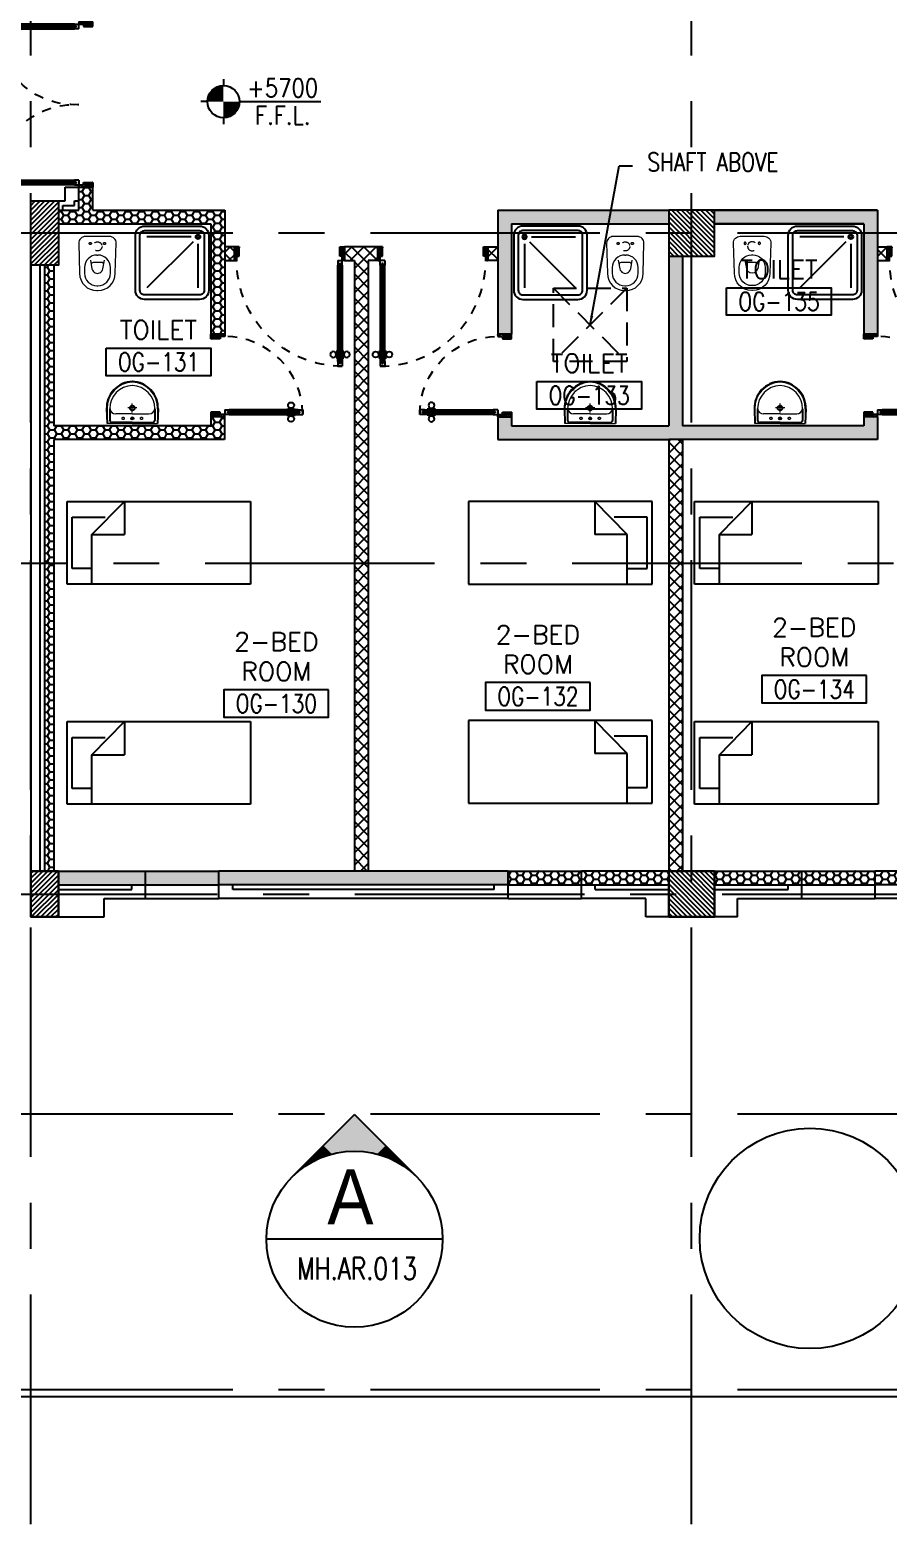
# Model space of a CAD drawing. Extents: x 276011.4 to 276105.3, y 57291.9 to 57371.4.
# Drawn here: x 276062.41 to 276071.76, y 57291.9 to 57308.18 of the extents above; entities that cross this region are included whole.
import ezdxf
from ezdxf.enums import TextEntityAlignment as Align

# ---------------------------------------------------------------- set-up
doc = ezdxf.new("R2010")
doc.units = 0
doc.header["$MEASUREMENT"] = 0
doc.header["$PDMODE"] = 34
for name, pattern in [('2DASHES', [1.7, 0.75, -0.25, 0.1, -0.25, 0.1, -0.25]), ('CENTERX2', [4, 2.5, -0.5, 0.5, -0.5]), ('DASHED', [0.75, 0.5, -0.25]), ('HIDDEN', [0.375, 0.25, -0.125]), ('HIDDEN2', [0.1875, 0.125, -0.0625])]:
    doc.linetypes.add(name, pattern=pattern)
doc.layers.get('0').update_dxf_attribs({"linetype": 'CONTINUOUS'})
doc.layers.get('DEFPOINTS').update_dxf_attribs({"linetype": 'CONTINUOUS'})
for name, color, linetype in [('AX-DIM', 4, 'CONTINUOUS'), ('AXES', 11, 'CENTERX2'), ('COL', 5, 'CONTINUOUS'), ('DOOR', 7, 'CONTINUOUS'), ('FIX', 3, 'CONTINUOUS'), ('FUR', 4, 'CONTINUOUS'), ('HAT', 8, 'CONTINUOUS'), ('IND-ES', 6, 'CONTINUOUS'), ('IND-ES-L', 6, '2DASHES'), ('IND-ES-TXT', 4, 'CONTINUOUS'), ('INSUL', 4, 'CONTINUOUS'), ('LEV-PL', 3, 'CONTINUOUS'), ('RM-BOX', 4, 'CONTINUOUS'), ('RM-NAME', 2, 'CONTINUOUS'), ('RM-NO', 2, 'CONTINUOUS'), ('SEC-MRK', 7, 'CONTINUOUS'), ('SHAFT', 3, 'CONTINUOUS'), ('TXT', 2, 'CONTINUOUS'), ('TXT1', 2, 'CONTINUOUS'), ('WALL', 2, 'CONTINUOUS'), ('WallType', 11, 'CONTINUOUS'), ('WallType2', 3, 'CONTINUOUS'), ('WIN', 3, 'CONTINUOUS')]:
    doc.layers.add(name, color=color, linetype=linetype)
doc.styles.add('ROMANS', font='ROMANS.shx', dxfattribs={"width": 0.6})
doc.styles.add('S', font='ROMANS.SHX')
doc.styles.add('S5', font='simplex.shx', dxfattribs={"width": 0.77})
doc.styles.add('TTXT', font='swisse.ttf', dxfattribs={"width": 0.6})
doc.dimstyles.new('STANDARD in', dxfattribs={"dimtxt": 0.24, "dimasz": 0.1, "dimexe": 0.07, "dimexo": 0.05, "dimgap": 0.05, "dimtad": 1, "dimdec": 0, "dimlfac": 1000, "dimzin": 0, "dimdsep": 46, "dimtxsty": 'ROMANS', "dimblk": 'ARCHTICK', "dimcen": 0.05, "dimdle": 0.05, "dimclrd": 4, "dimclre": 4, "dimclrt": 2, "dimadec": 0, "dimazin": 0, "dimtfac": 1, "dimtdec": 0, "dimtmove": 2, "dimatfit": 3, "dimfxl": 0, "dimtolj": 1, "dimtzin": 0, "dimarcsym": 0})
pattern_1 = [(0, (0, 0), (0.075, 0.04330127), [0.05, -0.1]), (120, (0, 0), (-0.074999999836, 0.043301270284), [0.05, -0.1]), (60, (0, 0), (1.64e-10, 0.086602540284), [-0.1, 0.05])]
pattern_2 = [(45, (0, 0), (-0.066291260736, 0.066291260736), []), (135, (0, 0), (-0.066291260736, -0.066291260736), [])]

# ---------------------------------------------------------------- blocks, each defined once
blk = doc.blocks.new('_ARCHTICK')
at = {"color": 0, "linetype": 'ByBlock', "const_width": 0.15}
blk.add_lwpolyline([(-0.5, -0.5), (0.5, 0.5)], dxfattribs=at)
blk = doc.blocks.new('*D602')
at = {"layer": 'AX-DIM', "color": 4, "lineweight": -2, "ltscale": 0.3}
for p, q in [((276103.265, 57298.513), (276103.985, 57298.513)), ((276103.915, 57298.563), (276103.915, 57293.238)), ((276061.32, 57293.288), (276103.985, 57293.288))]:
    blk.add_line(p, q, dxfattribs=at)
at = {"layer": 'DEFPOINTS', "color": 0, "ltscale": 0.3}
for p in [(276103.215, 57298.513), (276061.27, 57293.288), (276103.915, 57293.288)]:
    blk.add_point(p, dxfattribs=at)
at = {"layer": 'AX-DIM', "color": 4, "lineweight": -2, "ltscale": 0.3, "xscale": 0.1, "yscale": 0.1, "zscale": 0.1}
for p, rotation in [((276103.915, 57298.513), 90), ((276103.915, 57293.288), 270)]:
    blk.add_blockref('_ARCHTICK', p, dxfattribs=dict(at, rotation=rotation))
at = {"layer": 'AX-DIM', "color": 2, "ltscale": 0.3, "insert": (276103.745, 57295.9), "char_height": 0.24, "attachment_point": 5, "rotation": 90, "style": 'ROMANS'}
blk.add_mtext('\\A1;5225', dxfattribs=at)
blk = doc.blocks.new('LEV1')
at = {"layer": 'LEV-PL'}
for p, q in [((0, 245), (0, 175)), ((-175, 0), (-245, 0)), ((175, 0), (1061, 0)), ((0, -175), (0, -245))]:
    blk.add_line(p, q, dxfattribs=at)
at = {"layer": 'LEV-PL', "const_width": 175}
for points in [[(-88, 0, -0.414214), (0, 88, -1)], [(88, 0, -0.414214), (0, -88, -1)]]:
    blk.add_lwpolyline(points, format="xyb", dxfattribs=at)
at = {"layer": 'LEV-PL'}
blk.add_circle((0, 0), 175, dxfattribs=at)
at = {"layer": 'LEV-PL', "color": 4, "style": 'S', "width": 0.85}
for tag, p in [('+0000', (646, 50)), ('F.F.L.', (646, -250))]:
    blk.add_attdef(tag, text='', height=200, dxfattribs=at).set_placement(p, align=Align.CENTER)
blk = doc.blocks.new('*X54')
at = {"color": 0}
for p, q in [((227929, 169910), (228408, 170390)), ((227929, 169963), (228355, 170390)), ((227929, 170017), (228302, 170390)), ((227929, 170070), (228249, 170390)), ((227929, 170123), (228196, 170390)), ((227929, 170176), (228143, 170390)), ((227929, 170229), (228090, 170390)), ((227929, 170282), (228037, 170390)), ((227929, 170335), (227984, 170390)), ((227961, 169890), (228429, 170357)), ((228014, 169890), (228429, 170304)), ((228067, 169890), (228429, 170251)), ((228120, 169890), (228429, 170198)), ((228173, 169890), (228429, 170145)), ((228226, 169890), (228429, 170092)), ((228279, 169890), (228429, 170039)), ((228332, 169890), (228429, 169986)), ((228385, 169890), (228429, 169933))]:
    blk.add_line(p, q, dxfattribs=at)
blk = doc.blocks.new('COL50')
at = {"layer": 'COL'}
blk.add_lwpolyline([(-250, 250), (-250, -250), (250, -250), (250, 250)], close=True, dxfattribs=at)
blk = doc.blocks.new('*X53')
at = {"color": 0}
for p, q in [((227929, 177123), (228395, 177590)), ((227929, 177176), (228342, 177590)), ((227929, 177229), (228289, 177590)), ((227929, 177282), (228236, 177590)), ((227929, 177335), (228183, 177590)), ((227929, 177388), (228130, 177590)), ((227929, 177441), (228077, 177590)), ((227929, 177494), (228024, 177590)), ((227929, 177547), (227971, 177590)), ((227948, 177090), (228429, 177570)), ((228001, 177090), (228429, 177517)), ((228054, 177090), (228429, 177464)), ((228107, 177090), (228429, 177411)), ((228161, 177090), (228429, 177358)), ((228214, 177090), (228429, 177305)), ((228267, 177090), (228429, 177252)), ((228320, 177090), (228429, 177199)), ((228373, 177090), (228429, 177146))]:
    blk.add_line(p, q, dxfattribs=at)
blk = doc.blocks.new('DOOR100')
at = {"layer": 'DOOR', "color": 0, "linetype": 'ByBlock'}
for p, q in [((-82, 1205), (-91, 1205)), ((-91, 1205), (-91, 1140)), ((-82, 1140), (-91, 1140)), ((-75, 1218), (-82, 1218)), ((-82, 1128), (-82, 1218)), ((-82, 1205), (-82, 1140)), ((-25, 1300), (-75, 1300)), ((-75, 1300), (-25, 1300)), ((-75, 1250), (-75, 1300)), ((-58, 1250), (-75, 1250)), ((-42, 1270), (-58, 1270)), ((-58, 1250), (-58, 1270)), ((-42, 1250), (-42, 1270)), ((-25, 1250), (-42, 1250)), ((-25, 1250), (-25, 1300)), ((-25, 1218), (-18, 1218)), ((-18, 1128), (-18, 1218)), ((-18, 1205), (-9, 1205)), ((-18, 1205), (-18, 1140)), ((-18, 1140), (-9, 1140)), ((-9, 1205), (-9, 1140)), ((-75, 1128), (-82, 1128)), ((-25, 1128), (-18, 1128)), ((-75, 200), (-58, 200)), ((-75, 150), (-75, 200)), ((-58, 200), (-58, 180)), ((-58, 180), (-42, 180)), ((-42, 200), (-25, 200)), ((-42, 180), (-42, 200)), ((-25, 200), (-25, 150)), ((-1200, 0), (-1200, 150)), ((-1200, 150), (-1175, 150)), ((-1200, 150), (-1200, 0)), ((-1150, 0), (-1200, 0)), ((-1175, 150), (-1175, 100)), ((-1175, 100), (-1150, 100)), ((-1150, 100), (-1150, 0)), ((-75, 150), (-25, 150)), ((-50, 100), (-50, 0)), ((-25, 100), (-50, 100)), ((-50, 0), (0, 0)), ((0, 150), (-25, 150)), ((-25, 150), (-25, 100)), ((0, 150), (0, 0))]:
    blk.add_line(p, q, dxfattribs=at)
at = {"layer": 'DOOR', "linetype": 'ByBlock'}
for p, q in [((-75, 1250), (-75, 200)), ((-58, 200), (-58, 1250)), ((-42, 200), (-42, 1250)), ((-25, 200), (-25, 1250)), ((0, 0), (0, 150))]:
    blk.add_line(p, q, dxfattribs=at)
at = {"layer": 'DOOR', "color": 9, "linetype": 'ByBlock'}
for p, q in [((-1150, 0), (-1200, 114)), ((-1150, 0), (-1200, 40)), ((-1150, 0), (-1163, 100)), ((-50, 0), (0, 114)), ((-50, 0), (-37, 100)), ((-50, 0), (0, 40))]:
    blk.add_line(p, q, dxfattribs=at)
at = {"layer": 'DOOR', "color": 0, "linetype": 'ByBlock'}
for centre in [(-124, 1173), (24, 1173)]:
    blk.add_circle(centre, 32.4, dxfattribs=at)
at = {"layer": 'DOOR', "linetype": 'HIDDEN', "ltscale": 0.5}
blk.add_arc((-25, 150), 1150, 90, 180.0001, dxfattribs=at)
at = {"layer": 'DOOR', "color": 9, "linetype": 'ByBlock'}
for centre, radius, start, end in [((-1150, 0), 154, 103.7142, 108.8947), ((-1150, 0), 134, 100.72, 111.8402), ((-1150, 0), 94.4, 90, 121.9818), ((-1150, 0), 74.4, 90, 132.2236), ((-1150, 0), 54.4, 90, 156.7926), ((-1150, 0), 34.4, 90, 180), ((-1150, 0), 14.4, 90, 180), ((-50, 0), 94.4, 58.0182, 90), ((-50, 0), 74.4, 47.7764, 90), ((-50, 0), 54.4, 23.2074, 90), ((-50, 0), 34.4, 0, 90), ((-50, 0), 14.4, 0, 90), ((-50, 0), 134, 68.1598, 79.28), ((-50, 0), 114, 64.0838, 77.3774), ((-50, 0), 154, 71.1053, 76.2858)]:
    blk.add_arc(centre, radius, start, end, dxfattribs=at)
blk = doc.blocks.new('DOOR90')
at = {"layer": 'DOOR', "color": 0, "linetype": 'ByBlock'}
for p, q in [((-150, 0), (-150, -25)), ((-150, 0), (0, 0)), ((0, -50), (0, 0)), ((-1000, -25), (-1000, -75)), ((-1000, -75), (-1000, -25)), ((-950, -25), (-1000, -25)), ((-950, -75), (-1000, -75)), ((-970, -42), (-970, -58)), ((-950, -42), (-970, -42)), ((-950, -58), (-970, -58)), ((-950, -25), (-950, -42)), ((-950, -58), (-950, -75)), ((-918, -25), (-918, -18)), ((-828, -18), (-918, -18)), ((-918, -75), (-918, -82)), ((-828, -82), (-918, -82)), ((-905, -18), (-905, -9)), ((-905, -9), (-840, -9)), ((-905, -18), (-840, -18)), ((-905, -82), (-905, -91)), ((-905, -82), (-840, -82)), ((-905, -91), (-840, -91)), ((-840, -18), (-840, -9)), ((-840, -82), (-840, -91)), ((-828, -25), (-828, -18)), ((-828, -75), (-828, -82)), ((-200, -42), (-200, -25)), ((-200, -25), (-150, -25)), ((-180, -42), (-200, -42)), ((-200, -75), (-200, -58)), ((-200, -58), (-180, -58)), ((-150, -75), (-200, -75)), ((-180, -58), (-180, -42)), ((-150, -75), (-150, -25)), ((-150, -25), (-100, -25)), ((-100, -25), (-100, -50)), ((-100, -50), (0, -50)), ((-150, -900), (-150, -875)), ((-150, -875), (-100, -875)), ((0, -900), (-150, -900)), ((-150, -900), (0, -900)), ((-100, -850), (0, -850)), ((-100, -875), (-100, -850)), ((0, -850), (0, -900))]:
    blk.add_line(p, q, dxfattribs=at)
at = {"layer": 'DOOR', "color": 9, "linetype": 'ByBlock'}
for p, q in [((0, -50), (-114, 0)), ((0, -50), (-40, 0)), ((0, -50), (-100, -37)), ((0, -850), (-114, -900)), ((0, -850), (-100, -863)), ((0, -850), (-40, -900))]:
    blk.add_line(p, q, dxfattribs=at)
at = {"layer": 'DOOR', "linetype": 'ByBlock'}
for p, q in [((-200, -25), (-950, -25)), ((-200, -42), (-950, -42)), ((-200, -58), (-950, -58)), ((-950, -75), (-200, -75))]:
    blk.add_line(p, q, dxfattribs=at)
at = {"layer": 'DOOR', "color": 0, "linetype": 'ByBlock'}
for centre in [(-873, 24), (-873, -124)]:
    blk.add_circle(centre, 32.4, dxfattribs=at)
at = {"layer": 'DOOR', "color": 9, "linetype": 'ByBlock'}
for centre, radius, start, end in [((0, -50), 154, 161.1053, 166.2858), ((0, -50), 134, 158.1598, 169.28), ((0, -50), 94.4, 148.0182, 180), ((0, -50), 74.4, 137.7764, 180), ((0, -50), 114, 154.0838, 167.3774), ((0, -50), 54.4, 113.2074, 180), ((0, -50), 34.4, 90, 180), ((0, -50), 14.4, 90, 180), ((0, -850), 154, 193.7142, 198.8947), ((0, -850), 134, 190.72, 201.8402), ((0, -850), 94.4, 180, 211.9818), ((0, -850), 74.4, 180, 222.2236), ((0, -850), 54.4, 180, 246.7926), ((0, -850), 34.4, 180, 270), ((0, -850), 14.4, 180, 270)]:
    blk.add_arc(centre, radius, start, end, dxfattribs=at)
at = {"layer": 'DOOR', "linetype": 'HIDDEN', "ltscale": 0.5}
blk.add_arc((-150, -25), 850, 180, 270, dxfattribs=at)
blk = doc.blocks.new('RM1')
at = {"layer": 'RM-BOX'}
blk.add_lwpolyline([(570, -200), (-570, -200), (-570, -500), (570, -500)], close=True, dxfattribs=at)
at = {"layer": 'RM-NAME', "style": 'ROMANS'}
for tag, p in [('ROOMNAME1', (0, 324)), ('ROOMNAME2', (0, 0))]:
    blk.add_attdef(tag, text='', height=200, dxfattribs=at).set_placement(p, align=Align.MIDDLE)
at = {"layer": 'RM-NO', "style": 'ROMANS', "width": 0.8}
blk.add_attdef('ROOMNO', text='', height=200, dxfattribs=at).set_placement((0, -350), align=Align.MIDDLE)
blk = doc.blocks.new('C11')
at = {"layer": 'HAT'}
h = blk.add_hatch(dxfattribs=at)
h.set_pattern_fill('ANSI31', color=256, scale=300, style=0)
h.set_pattern_definition([(45, (-248556.182, -75061.005), (-26.5165043, 26.5165043), [])])
h.paths.add_polyline_path([(300, 700), (0, 700), (0, 350), (300, 350)])
h.paths.add_polyline_path([(300, 350), (0, 350), (0, 0), (300, 0)])
at = {"layer": 'COL'}
blk.add_lwpolyline([(300, 700), (300, 0), (0, 0), (0, 700)], close=True, dxfattribs=at)
blk = doc.blocks.new('C-300')
at = {"layer": 'HAT', "linetype": 'ByBlock', "ltscale": 0.3}
h = blk.add_hatch(dxfattribs=at)
h.set_pattern_fill('ANSI31', color=8, scale=300, style=0)
h.set_pattern_definition([(45, (-258496.182, -82361.005), (-26.5165043, 26.5165043), [])])
h.paths.add_polyline_path([(300, 500), (0, 500), (0, 250), (300, 250)])
h.paths.add_polyline_path([(300, 250), (0, 250), (0, 0), (300, 0)])
at = {"layer": 'COL'}
blk.add_lwpolyline([(0, 500), (300, 500), (300, 0), (0, 0)], close=True, dxfattribs=at)
blk = doc.blocks.new('A$C272A55A0')
at = {"layer": 'DOOR', "color": 0, "linetype": 'ByBlock'}
for p, q in [((0, 900), (0, 1050)), ((50, 1050), (0, 1050)), ((50, 950), (50, 1050)), ((1750, 950), (1750, 1050)), ((1750, 1050), (1800, 1050)), ((1800, 1050), (1800, 900)), ((0, 900), (25, 900)), ((25, 950), (50, 950)), ((25, 900), (25, 950)), ((75, 900), (25, 900)), ((25, 850), (25, 900)), ((42, 850), (25, 850)), ((58, 870), (42, 870)), ((42, 870), (42, 850)), ((58, 850), (58, 870)), ((75, 850), (58, 850)), ((75, 900), (75, 850)), ((1725, 900), (1775, 900)), ((1725, 900), (1725, 850)), ((1725, 850), (1742, 850)), ((1742, 870), (1758, 870)), ((1742, 850), (1742, 870)), ((1775, 950), (1750, 950)), ((1758, 870), (1758, 850)), ((1758, 850), (1775, 850)), ((1775, 900), (1775, 950)), ((1800, 900), (1775, 900)), ((1775, 850), (1775, 900)), ((1725, 173), (1718, 173)), ((1718, 173), (1718, 83)), ((1775, 173), (1782, 173)), ((1782, 173), (1782, 83)), ((25, 50), (42, 50)), ((25, 50), (25, 0)), ((25, 0), (75, 0)), ((75, 0), (25, 0)), ((42, 50), (42, 30)), ((42, 30), (58, 30)), ((58, 50), (75, 50)), ((58, 50), (58, 30)), ((75, 50), (75, 0)), ((1718, 160), (1709, 160)), ((1709, 95), (1709, 160)), ((1718, 95), (1709, 95)), ((1718, 95), (1718, 160)), ((1725, 83), (1718, 83)), ((1742, 50), (1725, 50)), ((1725, 50), (1725, 0)), ((1775, 0), (1725, 0)), ((1725, 0), (1775, 0)), ((1742, 50), (1742, 30)), ((1758, 30), (1742, 30)), ((1775, 50), (1758, 50)), ((1758, 50), (1758, 30)), ((1775, 83), (1782, 83)), ((1775, 50), (1775, 0)), ((1782, 160), (1791, 160)), ((1782, 95), (1782, 160)), ((1782, 95), (1791, 95)), ((1791, 95), (1791, 160))]:
    blk.add_line(p, q, dxfattribs=at)
at = {"layer": 'DOOR', "color": 9, "linetype": 'ByBlock'}
for p, q in [((50, 1050), (0, 1010)), ((50, 1050), (0, 937)), ((50, 1050), (37, 950)), ((1750, 1050), (1800, 1010)), ((1750, 1050), (1800, 937)), ((1750, 1050), (1763, 950))]:
    blk.add_line(p, q, dxfattribs=at)
at = {"layer": 'DOOR', "linetype": 'ByBlock'}
for p, q in [((25, 850), (25, 50)), ((42, 850), (42, 50)), ((58, 850), (58, 50)), ((75, 50), (75, 850)), ((1725, 50), (1725, 850)), ((1742, 850), (1742, 50)), ((1758, 850), (1758, 50)), ((1775, 850), (1775, 50))]:
    blk.add_line(p, q, dxfattribs=at)
at = {"layer": 'DOOR', "color": 0, "linetype": 'ByBlock'}
for centre in [(1676, 128), (1824, 128)]:
    blk.add_circle(centre, 32.4, dxfattribs=at)
at = {"layer": 'DOOR', "color": 9, "linetype": 'ByBlock'}
for centre, radius, start, end in [((50, 1050), 54.4, 203.2074, 270), ((50, 1050), 74.4, 227.7764, 270), ((50, 1050), 34.4, 180, 270), ((50, 1050), 14.4, 180, 270), ((1750, 1050), 14.4, 270, 0), ((1750, 1050), 34.4, 270, 0), ((1750, 1050), 54.4, 270, 336.7926), ((1750, 1050), 74.4, 270, 312.2236), ((50, 1050), 94.4, 238.0182, 270), ((50, 1050), 114, 244.0838, 257.3774), ((50, 1050), 134, 248.1598, 259.28), ((50, 1050), 154, 251.1053, 256.2858), ((1750, 1050), 94.4, 270, 301.9818), ((1750, 1050), 114, 282.6226, 295.9162), ((1750, 1050), 134, 280.72, 291.8402), ((1750, 1050), 154, 283.7142, 288.8947)]:
    blk.add_arc(centre, radius, start, end, dxfattribs=at)
at = {"layer": 'DOOR', "linetype": 'HIDDEN', "ltscale": 0.5}
for centre, start, end in [((50, 851), 268.3174, 3.2965), ((1750, 851), 176.7035, 271.6826)]:
    blk.add_arc(centre, 851, start, end, dxfattribs=at)
at = {"layer": 'WALL', "linetype": 'ByBlock'}
blk.add_line((1800, 900), (1800, 1050), dxfattribs=at)
blk = doc.blocks.new('LAV1')
at = {"layer": 'FIX', "linetype": 'ByBlock', "ltscale": 0.3}
for p, q in [((-280, 210), (-275, 50)), ((-245, 210), (-245, 85)), ((245, 210), (245, 85)), ((280, 210), (275, 50)), ((0, 60), (-220, 60)), ((0, 60), (220, 60))]:
    blk.add_line(p, q, dxfattribs=at)
at = {"layer": 'FIX', "linetype": 'Continuous', "lineweight": 20}
for p, q in [((-275, 210), (-275, 50)), ((275, 210), (275, 50)), ((0, 50), (-275, 50)), ((0, 50), (-252, 50)), ((0, 155), (-181, 155)), ((0, 155), (181, 155)), ((0, 50), (252, 50)), ((0, 50), (275, 50))]:
    blk.add_line(p, q, dxfattribs=at)
at = {"layer": 'FIX', "linetype": 'DASHED', "lineweight": 20, "ltscale": 0.05}
for p, q in [((50, 220), (-50, 220)), ((0, 170), (0, 270)), ((0, 170), (0, 270))]:
    blk.add_line(p, q, dxfattribs=at)
at = {"layer": 'FIX', "lineweight": 20}
for p, q in [((16, 107), (-15, 107)), ((0, 92), (0, 123))]:
    blk.add_line(p, q, dxfattribs=at)
for centre, radius in [((0, 220), 29.5), ((0, 220), 22.5), ((0, 107), 15.5)]:
    blk.add_circle(centre, radius, dxfattribs=at)
at = {"layer": 'FIX', "linetype": 'HIDDEN', "lineweight": 20, "ltscale": 0.05}
for centre in [(-100, 107), (100, 107)]:
    blk.add_circle(centre, 12.4, dxfattribs=at)
at = {"layer": 'FIX', "linetype": 'ByBlock', "ltscale": 0.3}
for centre, radius, start, end in [((7, 220), 287, 91.3776, 182.0064), ((-7, 220), 287, 357.9936, 88.6224), ((-220, 85), 24.9, 179.7021, 269.9486), ((220, 85), 24.9, 270.0514, 0.2979)]:
    blk.add_arc(centre, radius, start, end, dxfattribs=at)
at = {"layer": 'FIX', "linetype": 'Continuous', "lineweight": 20}
for centre, radius, start, end in [((8, 217), 283, 91.6988, 181.351), ((-8, 217), 283, 358.649, 88.3012), ((8, 212), 253, 91.7328, 180.4884), ((-8, 212), 253, 359.5116, 88.2672), ((-179, 222), 66.9, 190.2006, 268.0786), ((179, 222), 66.9, 271.9214, 349.7994)]:
    blk.add_arc(centre, radius, start, end, dxfattribs=at)
blk = doc.blocks.new('SHR1')
at = {"layer": 'FIX'}
for p, q in [((-196, 196), (-700, 700)), ((-143, 218), (-143, 700)), ((-218, 143), (-700, 143))]:
    blk.add_line(p, q, dxfattribs=at)
for points in [[(-825, 125), (-825, 725, -0.414214), (-725, 825), (-125, 825, -0.414214), (-25, 725), (-25, 125, -0.414214), (-125, 25), (-725, 25, -0.414214)], [(-775, 125), (-775, 725, -0.414214), (-725, 775), (-125, 775, -0.414214), (-75, 725), (-75, 125, -0.414214), (-125, 75), (-725, 75, -0.414214)]]:
    blk.add_lwpolyline(points, format="xyb", close=True, dxfattribs=at)
for radius in [25, 15]:
    blk.add_circle((-143, 143), radius, dxfattribs=at)
blk = doc.blocks.new('WC1')
at = {"layer": 'FIX', "lineweight": 20}
for p, q in [((-210, 204), (-538, 194)), ((-727, 5), (-727, -5)), ((-674, 5), (-674, -5)), ((-534, 24), (-540, 0)), ((-540, 0), (-534, -24)), ((-475, 141), (-538, 141)), ((-395, 76), (-490, 60)), ((-339, 5), (-339, -5)), ((-538, -141), (-475, -141)), ((-490, -60), (-395, -76)), ((-538, -194), (-210, -204))]:
    blk.add_line(p, q, dxfattribs=at)
at = {"layer": 'FIX', "linetype": 'Continuous', "lineweight": 20}
blk.add_line((-420, -47), (-420, 45), dxfattribs=at)
at = {"layer": 'FIX', "lineweight": 20}
blk.add_lwpolyline([(-213, -204), (-210, -204, 0.414214), (-137, -131), (-137, 0), (-137, 131, 0.414214), (-210, 204)], format="xyb", dxfattribs=at)
at = {"layer": 'FIX', "linetype": 'HIDDEN2', "lineweight": 20, "ltscale": 0.3}
blk.add_circle((-245, 0), 49.8, dxfattribs=at)
at = {"layer": 'FIX', "linetype": 'HIDDEN', "lineweight": 20, "ltscale": 0.05}
for centre in [(-213, 78), (-213, -77)]:
    blk.add_circle(centre, 11.6, dxfattribs=at)
at = {"layer": 'FIX', "lineweight": 20}
for centre, radius, start, end in [((-538, 5), 189, 90, 180), ((-538, 5), 136, 90, 180), ((-473, -7), 68.2, 128.9242, 152.8468), ((-464, -18), 82, 108.496, 128.9242), ((-475, 5), 136, 360, 90), ((-538, -5), 189, 180, 270), ((-538, -5), 136, 180, 270), ((-473, 7), 68.2, 207.1532, 231.0758), ((-464, 18), 82, 231.0758, 251.504), ((-475, -5), 136, 270, 0)]:
    blk.add_arc(centre, radius, start, end, dxfattribs=at)
at = {"layer": 'FIX', "linetype": 'Continuous', "lineweight": 20}
for centre, start, end in [((-443, 46), 357.6662, 91.6121), ((-442, -46), 268.3879, 2.3338)]:
    blk.add_arc(centre, 22.3, start, end, dxfattribs=at)
blk = doc.blocks.new('AR1-EL')
at = {"layer": 'IND-ES'}
for q in [(-566, 566), (566, 566)]:
    blk.add_line((0, 1131), q, dxfattribs=at)
for points in [[(0, 800), (0, 1131), (-104, 793), (-221, 910)], [(0, 800), (0, 1131), (104, 793), (221, 910)], [(-207, 773), (-283, 849), (-306, 739), (-349, 782)], [(-104, 793), (-221, 910), (-207, 773), (-283, 849)], [(104, 793), (221, 910), (207, 773), (283, 849)], [(207, 773), (283, 849), (306, 739), (349, 782)], [(-400, 693), (-419, 712), (-487, 634), (-492, 640)], [(-306, 739), (-349, 782), (-400, 693), (-419, 712)], [(306, 739), (349, 782), (400, 693), (419, 712)], [(400, 693), (419, 712), (487, 634), (492, 640)], [(-492, 640), (-487, 634), (-566, 566)], [(492, 640), (487, 634), (566, 566)]]:
    blk.add_solid(points, dxfattribs=at)

msp = doc.modelspace()

# ---------------------------------------------------------------- hatches: boundary and pattern name
at = {"layer": 'WallType', "linetype": 'ByBlock', "ltscale": 0.3}
h = msp.add_hatch(dxfattribs=at)
h.set_pattern_fill('ANSI37', color=256, scale=0.75, style=0)
h.set_pattern_definition(pattern_2)
h.paths.add_polyline_path([(276066.0905, 57302.3629), (276065.9405, 57302.3629), (276065.9405, 57299.0129), (276066.0905, 57299.0129)])
h.paths.add_polyline_path([(276066.0905, 57305.6629), (276066.1967, 57305.6629), (276066.1967, 57305.8129), (276065.8342, 57305.8129), (276065.8342, 57305.6629), (276065.9405, 57305.6629), (276065.9405, 57302.3629), (276066.0905, 57302.3629)])
h.paths.add_polyline_path([(276064.6342, 57305.8129), (276064.528, 57305.8129), (276064.528, 57305.6629), (276064.6342, 57305.6629)])
h.paths.add_polyline_path([(276067.5035, 57305.8129), (276067.3967, 57305.8129), (276067.3967, 57305.6629), (276067.5035, 57305.6629)])
h = msp.add_hatch(dxfattribs=at)
h.set_pattern_fill('ANSI37', color=256, scale=0.75, style=0)
h.set_pattern_definition(pattern_2)
h.paths.add_polyline_path([(276073.203, 57302.3629), (276073.053, 57302.3629), (276073.053, 57299.0129), (276073.203, 57299.0129)])
h.paths.add_polyline_path([(276073.203, 57305.6629), (276073.2155, 57305.6629), (276073.2155, 57305.8129), (276072.9467, 57305.8129), (276072.9467, 57305.6629), (276073.053, 57305.6629), (276073.053, 57302.3629), (276073.203, 57302.3629)])
h.paths.add_polyline_path([(276073.3092, 57305.8129), (276073.2155, 57305.8129), (276073.2155, 57305.6629), (276073.3092, 57305.6629)])
h.paths.add_polyline_path([(276071.7467, 57305.8129), (276071.6405, 57305.8129), (276071.6405, 57305.6629), (276071.7467, 57305.6629)])
h.paths.add_polyline_path([(276074.6155, 57305.8129), (276074.5092, 57305.8129), (276074.5092, 57305.6629), (276074.6155, 57305.6629)])
h = msp.add_hatch(dxfattribs=at)
h.set_pattern_fill('ANSI37', color=256, scale=0.75, style=0)
h.set_pattern_definition(pattern_2)
h.paths.add_polyline_path([(276069.5155, 57303.7129), (276069.3655, 57303.7129), (276069.3655, 57302.3629), (276069.5155, 57302.3629)])
h.paths.add_polyline_path([(276069.5155, 57302.3629), (276069.3655, 57302.3629), (276069.3655, 57299.0129), (276069.5155, 57299.0129)])
at = {"layer": 'WallType2', "linetype": 'ByBlock', "ltscale": 0.3}
h = msp.add_hatch(dxfattribs=at)
h.set_pattern_fill('HONEY', color=256, scale=0.4, style=0)
h.set_pattern_definition(pattern_1)
h.paths.add_polyline_path([(276064.528, 57306.2129), (276063.0905, 57306.2129), (276063.0905, 57306.4629), (276062.9405, 57306.4629), (276062.9405, 57306.2129), (276062.7155, 57306.2129), (276062.7155, 57306.0629), (276064.378, 57306.0629), (276064.378, 57305.9629), (276064.528, 57305.9629)])
h.paths.add_polyline_path([(276064.528, 57305.8129), (276064.528, 57305.9629), (276064.378, 57305.9629), (276064.378, 57304.8629), (276064.528, 57304.8629)])
h = msp.add_hatch(dxfattribs=at)
h.set_pattern_fill('HONEY', color=256, scale=0.4, style=0)
h.set_pattern_definition(pattern_1)
h.paths.add_polyline_path([(276069.6155, 57303.8629), (276069.5155, 57303.8629), (276069.5155, 57305.7129), (276069.3655, 57305.7129), (276069.3655, 57303.8629), (276067.6535, 57303.8629), (276067.6535, 57303.9629), (276067.5035, 57303.9629), (276067.5035, 57303.7129), (276069.3655, 57303.7129), (276069.6155, 57303.7129)])
h.paths.add_polyline_path([(276071.6405, 57303.9629), (276071.4905, 57303.9629), (276071.4905, 57303.8629), (276069.6155, 57303.8629), (276069.6155, 57303.7129), (276071.6405, 57303.7129)])
h.paths.add_polyline_path([(276071.6405, 57305.8129), (276071.6405, 57305.9629), (276071.4905, 57305.9629), (276071.4905, 57304.8629), (276071.6405, 57304.8629)])
h.paths.add_polyline_path([(276071.6405, 57306.2129), (276069.8655, 57306.2129), (276069.8655, 57306.0629), (276071.4905, 57306.0629), (276071.4905, 57305.9629), (276071.6405, 57305.9629)])
h.paths.add_polyline_path([(276069.3655, 57306.2129), (276067.5035, 57306.2129), (276067.5035, 57305.9629), (276067.6535, 57305.9629), (276067.6535, 57306.0629), (276069.3655, 57306.0629)])
h.paths.add_polyline_path([(276067.6535, 57305.9629), (276067.5035, 57305.9629), (276067.5035, 57305.8129), (276067.5035, 57304.8629), (276067.6535, 57304.8629)])
h = msp.add_hatch(dxfattribs=at)
h.set_pattern_fill('HONEY', color=256, scale=0.4, style=0)
h.set_pattern_definition(pattern_1)
h.paths.add_polyline_path([(276064.5275, 57303.9629), (276064.3775, 57303.9629), (276064.3775, 57303.8629), (276062.6655, 57303.8629), (276062.6655, 57305.6129), (276062.5655, 57305.6129), (276062.5655, 57302.3629), (276062.6655, 57302.3629), (276062.6655, 57303.7129), (276064.5275, 57303.7129)])
h = msp.add_hatch(dxfattribs=at)
h.set_pattern_fill('HONEY', color=256, scale=0.4, style=0)
h.set_pattern_definition(pattern_1)
h.paths.add_polyline_path([(276062.6655, 57302.3629), (276062.5655, 57302.3629), (276062.5655, 57299.0129), (276062.6655, 57299.0129)])
h = msp.add_hatch(dxfattribs=at)
h.set_pattern_fill('HONEY', color=256, scale=0.4, style=0)
h.set_pattern_definition(pattern_1)
h.paths.add_polyline_path([(276063.6655, 57299.0129), (276062.7155, 57299.0129), (276062.7155, 57298.8629), (276063.6655, 57298.8629)])
h.paths.add_polyline_path([(276064.4655, 57299.0129), (276063.6655, 57299.0129), (276063.6655, 57298.8629), (276064.4655, 57298.8629)])
h.paths.add_polyline_path([(276067.6155, 57299.0129), (276066.0905, 57299.0129), (276064.4655, 57299.0129), (276064.4655, 57298.8629), (276067.6155, 57298.8629)])
h = msp.add_hatch(dxfattribs=at)
h.set_pattern_fill('HONEY', color=256, scale=0.4, style=0)
h.set_pattern_definition(pattern_1)
h.paths.add_polyline_path([(276068.4155, 57299.0129), (276067.6155, 57299.0129), (276067.6155, 57298.8629), (276068.4155, 57298.8629)])
h = msp.add_hatch(dxfattribs=at)
h.set_pattern_fill('HONEY', color=256, scale=0.4, style=0)
h.set_pattern_definition(pattern_1)
h.paths.add_polyline_path([(276069.3655, 57299.0129), (276068.4155, 57299.0129), (276068.4155, 57298.8629), (276069.3655, 57298.8629)])
h.paths.add_polyline_path([(276070.8155, 57299.0129), (276069.8655, 57299.0129), (276069.8655, 57298.8629), (276070.8155, 57298.8629)])
h = msp.add_hatch(dxfattribs=at)
h.set_pattern_fill('HONEY', color=256, scale=0.4, style=0)
h.set_pattern_definition(pattern_1)
h.paths.add_polyline_path([(276071.6155, 57299.0129), (276070.8155, 57299.0129), (276070.8155, 57298.8629), (276071.6155, 57298.8629)])
h = msp.add_hatch(dxfattribs=at)
h.set_pattern_fill('HONEY', color=256, scale=0.4, style=0)
h.set_pattern_definition(pattern_1)
h.paths.add_polyline_path([(276073.2155, 57299.0129), (276073.053, 57299.0129), (276071.6155, 57299.0129), (276071.6155, 57298.8629), (276073.2155, 57298.8629)])
h.paths.add_polyline_path([(276074.8155, 57299.0129), (276073.2155, 57299.0129), (276073.2155, 57298.8629), (276074.8155, 57298.8629)])

# ---------------------------------------------------------------- linework, layer by layer
at = {"layer": 'AXES'}
for p, q in [((276069.6155, 57291.8986), (276069.6155, 57370.7113)), ((276062.4155, 57291.8986), (276062.4155, 57370.3613)), ((276104.6155, 57305.9629), (276052.5255, 57305.9629)), ((276094.8155, 57302.3629), (276052.5255, 57302.3629)), ((276033.9467, 57298.7629), (276104.6155, 57298.7629)), ((276104.6155, 57296.3629), (276052.5255, 57296.3629)), ((276104.6155, 57293.3629), (276052.5255, 57293.3629))]:
    msp.add_line(p, q, dxfattribs=at)
at = {"layer": 'COL'}
msp.add_lwpolyline([(276069.8655, 57299.0129), (276069.8655, 57298.5129), (276069.3655, 57298.5129), (276069.3655, 57299.0129)], close=True, dxfattribs=at)
at = {"layer": 'FUR'}
for p, q in [((276062.8105, 57303.0398), (276064.8105, 57303.0398)), ((276062.8105, 57302.1398), (276062.8105, 57303.0398)), ((276063.0822, 57302.6786), (276063.4356, 57303.0398)), ((276063.4356, 57303.0398), (276063.4356, 57302.6786)), ((276064.8105, 57303.0398), (276064.8105, 57302.1398)), ((276069.185, 57303.0398), (276067.185, 57303.0398)), ((276067.185, 57303.0398), (276067.185, 57302.1398)), ((276068.56, 57303.0398), (276068.56, 57302.6786)), ((276068.9134, 57302.6786), (276068.56, 57303.0398)), ((276069.185, 57302.1398), (276069.185, 57303.0398)), ((276069.6478, 57303.0398), (276071.6478, 57303.0398)), ((276069.6478, 57302.1398), (276069.6478, 57303.0398)), ((276069.9194, 57302.6786), (276070.2729, 57303.0398)), ((276070.2729, 57303.0398), (276070.2729, 57302.6786)), ((276071.6478, 57303.0398), (276071.6478, 57302.1398)), ((276062.866, 57302.8676), (276063.2257, 57302.8676)), ((276062.866, 57302.3097), (276062.866, 57302.8676)), ((276069.1296, 57302.8676), (276068.7699, 57302.8676)), ((276069.1296, 57302.3097), (276069.1296, 57302.8676)), ((276069.7033, 57302.8676), (276070.063, 57302.8676)), ((276069.7033, 57302.3097), (276069.7033, 57302.8676)), ((276063.0822, 57302.6786), (276063.4356, 57302.6786)), ((276063.0822, 57302.1398), (276063.0822, 57302.6786)), ((276068.9134, 57302.6786), (276068.56, 57302.6786)), ((276068.9134, 57302.1398), (276068.9134, 57302.6786)), ((276069.9194, 57302.6786), (276070.2729, 57302.6786)), ((276069.9194, 57302.1398), (276069.9194, 57302.6786)), ((276063.0822, 57302.3097), (276062.866, 57302.3097)), ((276068.9134, 57302.3097), (276069.1296, 57302.3097)), ((276069.9194, 57302.3097), (276069.7033, 57302.3097)), ((276064.8105, 57302.1398), (276062.8105, 57302.1398)), ((276067.185, 57302.1398), (276069.185, 57302.1398)), ((276071.6478, 57302.1398), (276069.6478, 57302.1398)), ((276062.8105, 57300.641), (276064.8105, 57300.641)), ((276062.8105, 57299.741), (276062.8105, 57300.641)), ((276063.0822, 57300.2798), (276063.4356, 57300.641)), ((276063.4356, 57300.641), (276063.4356, 57300.2798)), ((276064.8105, 57300.641), (276064.8105, 57299.741)), ((276069.185, 57300.6537), (276067.185, 57300.6537)), ((276067.185, 57300.6537), (276067.185, 57299.7537)), ((276068.56, 57300.6537), (276068.56, 57300.2925)), ((276068.9134, 57300.2925), (276068.56, 57300.6537)), ((276069.185, 57299.7537), (276069.185, 57300.6537)), ((276069.6478, 57300.641), (276071.6478, 57300.641)), ((276069.6478, 57299.741), (276069.6478, 57300.641)), ((276069.9194, 57300.2798), (276070.2729, 57300.641)), ((276070.2729, 57300.641), (276070.2729, 57300.2798)), ((276071.6478, 57300.641), (276071.6478, 57299.741)), ((276062.866, 57300.4688), (276063.2257, 57300.4688)), ((276062.866, 57299.9109), (276062.866, 57300.4688)), ((276069.1296, 57300.4815), (276068.7699, 57300.4815)), ((276069.1296, 57299.9236), (276069.1296, 57300.4815)), ((276069.7033, 57300.4688), (276070.063, 57300.4688)), ((276069.7033, 57299.9109), (276069.7033, 57300.4688)), ((276063.0822, 57300.2798), (276063.4356, 57300.2798)), ((276063.0822, 57299.741), (276063.0822, 57300.2798)), ((276068.9134, 57300.2925), (276068.56, 57300.2925)), ((276068.9134, 57299.7537), (276068.9134, 57300.2925)), ((276069.9194, 57300.2798), (276070.2729, 57300.2798)), ((276069.9194, 57299.741), (276069.9194, 57300.2798)), ((276063.0822, 57299.9109), (276062.866, 57299.9109)), ((276068.9134, 57299.9236), (276069.1296, 57299.9236)), ((276069.9194, 57299.9109), (276069.7033, 57299.9109)), ((276064.8105, 57299.741), (276062.8105, 57299.741)), ((276067.185, 57299.7537), (276069.185, 57299.7537)), ((276071.6478, 57299.741), (276069.6478, 57299.741))]:
    msp.add_line(p, q, dxfattribs=at)
at = {"layer": 'IND-ES'}
msp.add_line((276066.9023, 57295.0028), (276064.9823, 57295.0028), dxfattribs=at)
msp.add_line((276066.9023, 57295.0028), (276064.9823, 57295.0028), dxfattribs=at)
at = {"layer": 'IND-ES-L', "linetype": 'ByBlock'}
msp.add_ellipse((276065.9423, 57295.0028), major_axis=(0.96, 0.0001), ratio=0.9999999, start_param=-0.0000763, end_param=6.283109, dxfattribs=at)
at = {"layer": 'INSUL'}
for p, q in [((276062.9405, 57306.2129), (276062.9405, 57306.4629)), ((276062.7655, 57306.2629), (276062.8905, 57306.2629)), ((276062.7655, 57306.2129), (276062.7655, 57306.2629)), ((276062.8905, 57306.2629), (276062.8905, 57306.3129)), ((276062.8905, 57306.3129), (276062.9405, 57306.3129)), ((276062.7155, 57306.2129), (276062.9405, 57306.2129)), ((276062.5155, 57305.6129), (276062.5155, 57299.0129)), ((276062.5655, 57305.6129), (276062.5655, 57299.0129)), ((276062.7155, 57298.8629), (276063.6655, 57298.8629)), ((276062.7155, 57298.8129), (276063.5155, 57298.8129)), ((276063.5155, 57298.8129), (276063.5155, 57298.8629)), ((276067.6155, 57298.8629), (276064.4655, 57298.8629)), ((276064.6155, 57298.8129), (276064.6155, 57298.8629)), ((276067.4655, 57298.8129), (276064.6155, 57298.8129)), ((276067.4655, 57298.8129), (276067.4655, 57298.8629)), ((276068.4155, 57298.8629), (276069.3655, 57298.8629)), ((276068.5655, 57298.8129), (276068.5655, 57298.8629)), ((276068.5655, 57298.8129), (276069.3655, 57298.8129)), ((276069.8655, 57298.8629), (276070.8155, 57298.8629)), ((276069.8655, 57298.8129), (276070.6655, 57298.8129)), ((276070.6655, 57298.8129), (276070.6655, 57298.8629)), ((276074.8155, 57298.8629), (276071.6155, 57298.8629))]:
    msp.add_line(p, q, dxfattribs=at)
at = {"layer": 'SHAFT', "linetype": 'HIDDEN'}
for p, q in [((276068.1095, 57305.3629), (276068.9095, 57304.5629)), ((276068.9095, 57305.3629), (276068.1095, 57304.5629))]:
    msp.add_line(p, q, dxfattribs=at)
msp.add_lwpolyline([(276068.1095, 57305.3629), (276068.9095, 57305.3629), (276068.9095, 57304.5629), (276068.1095, 57304.5629)], close=True, dxfattribs=at)
at = {"layer": 'TXT', "color": 6}
msp.add_circle((276070.9035, 57295.011), 1.2, dxfattribs=at)
at = {"layer": 'WALL'}
for p, q in [((276062.7905, 57306.3129), (276062.7905, 57306.4629)), ((276062.7905, 57306.4629), (276063.0905, 57306.4629)), ((276063.0905, 57306.2129), (276063.0905, 57306.4629)), ((276062.4155, 57306.3129), (276062.7905, 57306.3129)), ((276062.4155, 57306.2129), (276062.4155, 57306.3129)), ((276062.4155, 57306.2129), (276062.4155, 57306.3129)), ((276062.7155, 57306.0629), (276063.6155, 57306.0629)), ((276062.7155, 57306.0629), (276064.378, 57306.0629)), ((276063.0905, 57306.2129), (276063.6155, 57306.2129)), ((276064.378, 57306.0629), (276064.378, 57304.8629)), ((276064.528, 57306.2129), (276064.528, 57305.8129)), ((276067.5035, 57306.2129), (276067.5035, 57305.8129)), ((276067.6535, 57306.0629), (276067.6535, 57304.8629)), ((276071.4905, 57306.0629), (276071.4905, 57304.8629)), ((276071.6405, 57306.2129), (276071.6405, 57305.8129)), ((276064.6342, 57305.8129), (276064.528, 57305.8129)), ((276064.528, 57305.8129), (276064.528, 57304.8629)), ((276067.3967, 57305.8129), (276067.5035, 57305.8129)), ((276067.5035, 57305.8129), (276067.5035, 57304.8629)), ((276071.6405, 57305.8129), (276071.6405, 57304.8629)), ((276062.4155, 57305.6129), (276062.4155, 57299.0129)), ((276062.6655, 57305.6129), (276062.6655, 57303.8629)), ((276065.9405, 57305.6629), (276065.9405, 57299.0129)), ((276066.0905, 57305.6629), (276066.0905, 57299.0129)), ((276069.3655, 57305.7129), (276069.3655, 57303.8629)), ((276069.5155, 57305.7129), (276069.5155, 57303.8629)), ((276064.528, 57304.8629), (276064.378, 57304.8629)), ((276067.5035, 57304.8629), (276067.6535, 57304.8629)), ((276071.6405, 57304.8629), (276071.4905, 57304.8629)), ((276064.3775, 57303.9629), (276064.3775, 57303.8629)), ((276064.528, 57303.9629), (276064.378, 57303.9629)), ((276064.5275, 57303.9629), (276064.5275, 57303.7129)), ((276067.5035, 57303.9629), (276067.6535, 57303.9629)), ((276067.5035, 57303.9629), (276067.5035, 57303.7129)), ((276067.6535, 57303.9629), (276067.6535, 57303.8629)), ((276071.6405, 57303.9629), (276071.4905, 57303.9629)), ((276071.4905, 57303.9629), (276071.4905, 57303.8629)), ((276071.6405, 57303.9629), (276071.6405, 57303.7129)), ((276064.3775, 57303.8629), (276062.6655, 57303.8629)), ((276067.6535, 57303.8629), (276069.3655, 57303.8629)), ((276071.4905, 57303.8629), (276069.5155, 57303.8629)), ((276062.6655, 57303.7129), (276062.6655, 57299.0129)), ((276064.5275, 57303.7129), (276062.6655, 57303.7129)), ((276067.5035, 57303.7129), (276069.3655, 57303.7129)), ((276069.3655, 57303.7129), (276069.3655, 57299.0129)), ((276071.6405, 57303.7129), (276069.3655, 57303.7129)), ((276069.5155, 57303.7129), (276069.5155, 57299.0129)), ((276062.7155, 57299.0129), (276063.6655, 57299.0129)), ((276063.6655, 57298.7129), (276063.6655, 57299.0129)), ((276064.4655, 57298.7129), (276064.4655, 57299.0129)), ((276066.0905, 57299.0129), (276064.4655, 57299.0129)), ((276067.6155, 57299.0129), (276066.0905, 57299.0129)), ((276067.6155, 57298.7129), (276067.6155, 57299.0129)), ((276068.4155, 57298.7129), (276068.4155, 57299.0129)), ((276069.3655, 57299.0129), (276068.4155, 57299.0129)), ((276069.8655, 57299.0129), (276070.8155, 57299.0129)), ((276070.8155, 57298.7129), (276070.8155, 57299.0129)), ((276071.6155, 57298.7129), (276071.6155, 57299.0129)), ((276073.053, 57299.0129), (276071.6155, 57299.0129)), ((276063.2155, 57298.7129), (276063.6655, 57298.7129)), ((276063.2155, 57298.5129), (276063.2155, 57298.7129)), ((276067.6155, 57298.7129), (276064.4655, 57298.7129)), ((276069.1155, 57298.7129), (276068.4155, 57298.7129)), ((276069.1155, 57298.5129), (276069.1155, 57298.7129)), ((276070.1155, 57298.7129), (276070.8155, 57298.7129)), ((276070.1155, 57298.5129), (276070.1155, 57298.7129)), ((276074.8155, 57298.7129), (276071.6155, 57298.7129)), ((276062.7155, 57298.5129), (276063.2155, 57298.5129)), ((276070.1155, 57298.5129), (276069.1155, 57298.5129))]:
    msp.add_line(p, q, dxfattribs=at)
at = {"layer": 'WALL', "linetype": 'ByBlock'}
for p, q in [((276063.0905, 57306.2129), (276064.528, 57306.2129)), ((276067.5035, 57306.2129), (276069.3655, 57306.2129)), ((276067.6535, 57306.0629), (276069.3655, 57306.0629)), ((276069.8655, 57306.2129), (276071.6405, 57306.2129)), ((276071.6405, 57306.2129), (276069.8655, 57306.2129)), ((276069.8655, 57306.0629), (276071.4905, 57306.0629)), ((276071.4905, 57306.0629), (276069.8655, 57306.0629)), ((276064.6342, 57305.6629), (276064.6342, 57305.8129)), ((276065.8342, 57305.6629), (276065.8342, 57305.8129)), ((276066.1967, 57305.8129), (276065.8342, 57305.8129)), ((276066.1967, 57305.6629), (276066.1967, 57305.8129)), ((276067.3967, 57305.6629), (276067.3967, 57305.8129)), ((276071.6405, 57305.8129), (276071.7467, 57305.8129)), ((276064.528, 57305.6629), (276064.6342, 57305.6629)), ((276065.8342, 57305.6629), (276065.9405, 57305.6629)), ((276066.1967, 57305.6629), (276066.0905, 57305.6629)), ((276067.5035, 57305.6629), (276067.3967, 57305.6629)), ((276071.6405, 57305.6629), (276071.7467, 57305.6629))]:
    msp.add_line(p, q, dxfattribs=at)
at = {"layer": 'WALL', "color": 2, "linetype": 'ByBlock'}
msp.add_line((276071.7467, 57305.8129), (276071.7467, 57305.6629), dxfattribs=at)
at = {"layer": 'WALL', "linetype": 'ByBlock', "ltscale": 0.3}
for points in [[(276062.7155, 57305.6129), (276062.4155, 57305.6129), (276062.4155, 57306.3129), (276062.7155, 57306.3129)], [(276069.3655, 57305.7129), (276069.8655, 57305.7129), (276069.8655, 57306.2129), (276069.3655, 57306.2129)], [(276062.4155, 57298.5129), (276062.7155, 57298.5129), (276062.7155, 57299.0129), (276062.4155, 57299.0129)], [(276069.3655, 57298.5129), (276069.8655, 57298.5129), (276069.8655, 57299.0129), (276069.3655, 57299.0129)]]:
    msp.add_lwpolyline(points, close=True, dxfattribs=at)
at = {"layer": 'WIN'}
for p, q in [((276063.6655, 57299.0129), (276064.4655, 57299.0129)), ((276067.6155, 57299.0129), (276068.4155, 57299.0129)), ((276070.8155, 57299.0129), (276071.6155, 57299.0129)), ((276063.6655, 57298.8629), (276064.4655, 57298.8629)), ((276067.6155, 57298.8629), (276068.4155, 57298.8629)), ((276070.8155, 57298.8629), (276071.6155, 57298.8629)), ((276063.6655, 57298.7129), (276064.4655, 57298.7129)), ((276067.6155, 57298.7129), (276068.4155, 57298.7129)), ((276070.8155, 57298.7129), (276071.6155, 57298.7129))]:
    msp.add_line(p, q, dxfattribs=at)

# ---------------------------------------------------------------- block references
at = {"layer": 'COL', "linetype": 'ByBlock', "xscale": 0.001, "yscale": 0.001, "zscale": 0.001}
msp.add_blockref('C11', (276062.4155, 57305.6129), dxfattribs=at)
at = {"layer": 'COL', "xscale": 0.001, "yscale": 0.001, "zscale": 0.001, "rotation": 180}
msp.add_blockref('COL50', (276069.6155, 57305.9629), dxfattribs=at)
at = {"layer": 'COL', "color": 6, "linetype": 'ByBlock', "ltscale": 0.3, "xscale": 0.001, "yscale": 0.001, "zscale": 0.001}
msp.add_blockref('C-300', (276062.4155, 57298.5129), dxfattribs=at)
at = {"layer": 'DOOR', "color": 0, "linetype": 'ByBlock', "yscale": 0.001, "zscale": 0.001}
for name, p, xscale, rotation in [('A$C272A55A0', (276062.0401, 57306.4629), -0.001, 270), ('DOOR100', (276065.8342, 57305.8129), -0.001, 180), ('DOOR100', (276066.1967, 57305.8129), 0.001, 180), ('DOOR100', (276072.9467, 57305.8129), -0.001, 180), ('DOOR90', (276064.378, 57303.9629), 0.001, 180), ('DOOR90', (276067.6535, 57303.9629), -0.001, 180), ('DOOR90', (276071.4905, 57303.9629), 0.001, 180)]:
    msp.add_blockref(name, p, dxfattribs=dict(at, xscale=xscale, rotation=rotation))
at = {"layer": 'FIX', "yscale": 0.001, "zscale": 0.001}
for name, p, xscale, rotation in [('WC1', (276063.1417, 57306.0629), 0.001, 90), ('SHR1', (276064.38, 57306.0649), 0.001, 90), ('SHR1', (276067.6515, 57306.0649), -0.001, 270), ('WC1', (276068.8924, 57306.0629), 0.001, 90), ('WC1', (276070.275, 57306.0649), -0.001, 270), ('SHR1', (276071.4925, 57306.0649), 0.001, 90)]:
    msp.add_blockref(name, p, dxfattribs=dict(at, xscale=xscale, rotation=rotation))
at = {"layer": 'FIX', "linetype": 'ByBlock', "ltscale": 0.3, "xscale": 0.001, "yscale": 0.001, "zscale": 0.001}
for p in [(276063.5217, 57303.8379), (276068.5095, 57303.8379), (276070.579, 57303.8379)]:
    msp.add_blockref('LAV1', p, dxfattribs=at)
at = {"layer": 'HAT', "xscale": -0.001, "yscale": 0.001, "zscale": 0.001, "rotation": 180}
for name in ['*X54', '*X53']:
    msp.add_blockref(name, (275841.4369, 57476.1027), dxfattribs=at)
at = {"layer": 'LEV-PL', "xscale": 0.001, "yscale": 0.001, "zscale": 0.001}
msp.add_blockref('LEV1', (276064.5143, 57307.3948), dxfattribs=at).add_auto_attribs({'F.F.L.': 'F.F.L.', '+0000': '+5700'})
at = {"layer": 'RM-NAME'}
ref = msp.add_blockref('RM1', (276070.5669, 57305.5673), dxfattribs=dict(at, xscale=-0.001, yscale=0.001, zscale=0.001))
ref.add_attrib('ROOMNO', 'OG-135', dxfattribs={"layer": 'RM-NO', "height": 0.2, "style": 'ROMANS', "width": 0.8}).set_placement((276070.5669, 57305.2173), align=Align.MIDDLE)
ref.add_attrib('ROOMNAME2', 'TOILET', dxfattribs={"height": 0.2, "style": 'ROMANS'}).set_placement((276070.5669, 57305.5673), align=Align.MIDDLE)
ref = msp.add_blockref('RM1', (276063.8059, 57304.909), dxfattribs=dict(at, xscale=-0.001, yscale=0.001, zscale=0.001))
ref.add_attrib('ROOMNO', 'OG-131', dxfattribs={"layer": 'RM-NO', "height": 0.2, "style": 'ROMANS', "width": 0.8}).set_placement((276063.8059, 57304.559), align=Align.MIDDLE)
ref.add_attrib('ROOMNAME2', 'TOILET', dxfattribs={"height": 0.2, "style": 'ROMANS'}).set_placement((276063.8059, 57304.909), align=Align.MIDDLE)
ref = msp.add_blockref('RM1', (276068.4991, 57304.5445), dxfattribs=dict(at, xscale=-0.001, yscale=0.001, zscale=0.001))
ref.add_attrib('ROOMNO', 'OG-133', dxfattribs={"layer": 'RM-NO', "height": 0.2, "style": 'ROMANS', "width": 0.8}).set_placement((276068.4991, 57304.1945), align=Align.MIDDLE)
ref.add_attrib('ROOMNAME2', 'TOILET', dxfattribs={"height": 0.2, "style": 'ROMANS'}).set_placement((276068.4991, 57304.5445), align=Align.MIDDLE)
at = {"layer": 'RM-NAME', "xscale": 0.001, "yscale": 0.001, "zscale": 0.001}
for p, values in [((276067.9401, 57301.2659), {'ROOMNO': 'OG-132', 'ROOMNAME2': 'ROOM', 'ROOMNAME1': '2-BED'}), ((276070.9508, 57301.3439), {'ROOMNO': 'OG-134', 'ROOMNAME2': 'ROOM', 'ROOMNAME1': '2-BED'}), ((276065.0902, 57301.1879), {'ROOMNO': 'OG-130', 'ROOMNAME2': 'ROOM', 'ROOMNAME1': '2-BED'})]:
    msp.add_blockref('RM1', p, dxfattribs=at).add_auto_attribs(values)
at = {"layer": 'SEC-MRK', "color": 1, "zscale": 0.0012}
for xscale, yscale in [(0.001200000056996942, 0.001199999984237365), (0.001199999998789281, 0.001199999998789281)]:
    msp.add_blockref('AR1-EL', (276065.9423, 57295.0028), dxfattribs=dict(at, xscale=xscale, yscale=yscale))

# ---------------------------------------------------------------- texts
at = {"layer": 'IND-ES-TXT', "color": 2, "style": 'S5', "width": 0.77}
msp.add_attdef('MH.AR.013', text='AR02', height=0.24, dxfattribs=at).set_placement((276065.9708, 57294.6822), align=Align.MIDDLE)
at = {"layer": 'SHAFT', "color": 4, "style": 'ROMANS', "width": 0.8}
msp.add_text('SHAFT ABOVE', height=0.2, dxfattribs=at).set_placement((276069.8462, 57306.7362), align=Align.MIDDLE)
at = {"layer": 'TXT1', "color": 6, "style": 'TTXT', "width": 0.9}
msp.add_attdef('A', text='C', height=0.6018, dxfattribs=at).set_placement((276065.898, 57295.1631), align=Align.CENTER)

# ---------------------------------------------------------------- dimensions: what is measured, and where the dimension line sits
at = {"layer": 'AX-DIM'}
dim = msp.add_linear_dim(base=(276103.9155, 57293.2879), p1=(276103.2155, 57298.5129), p2=(276061.2705, 57293.2879), angle=270, dimstyle='STANDARD in', dxfattribs=at)
dim.commit()
dim.dimension.update_dxf_attribs({"geometry": '*D602', "text_midpoint": (276103.7455, 57295.9004)})

# ---------------------------------------------------------------- leaders
at = {"layer": 'SHAFT', "color": 6, "linetype": 'ByBlock', "ltscale": 0.3}
msp.add_leader([(276068.5095, 57304.9629), (276068.8242, 57306.6975), (276068.972, 57306.6975)], dimstyle='STANDARD in', dxfattribs=at)

doc.saveas('drawing.dxf')
